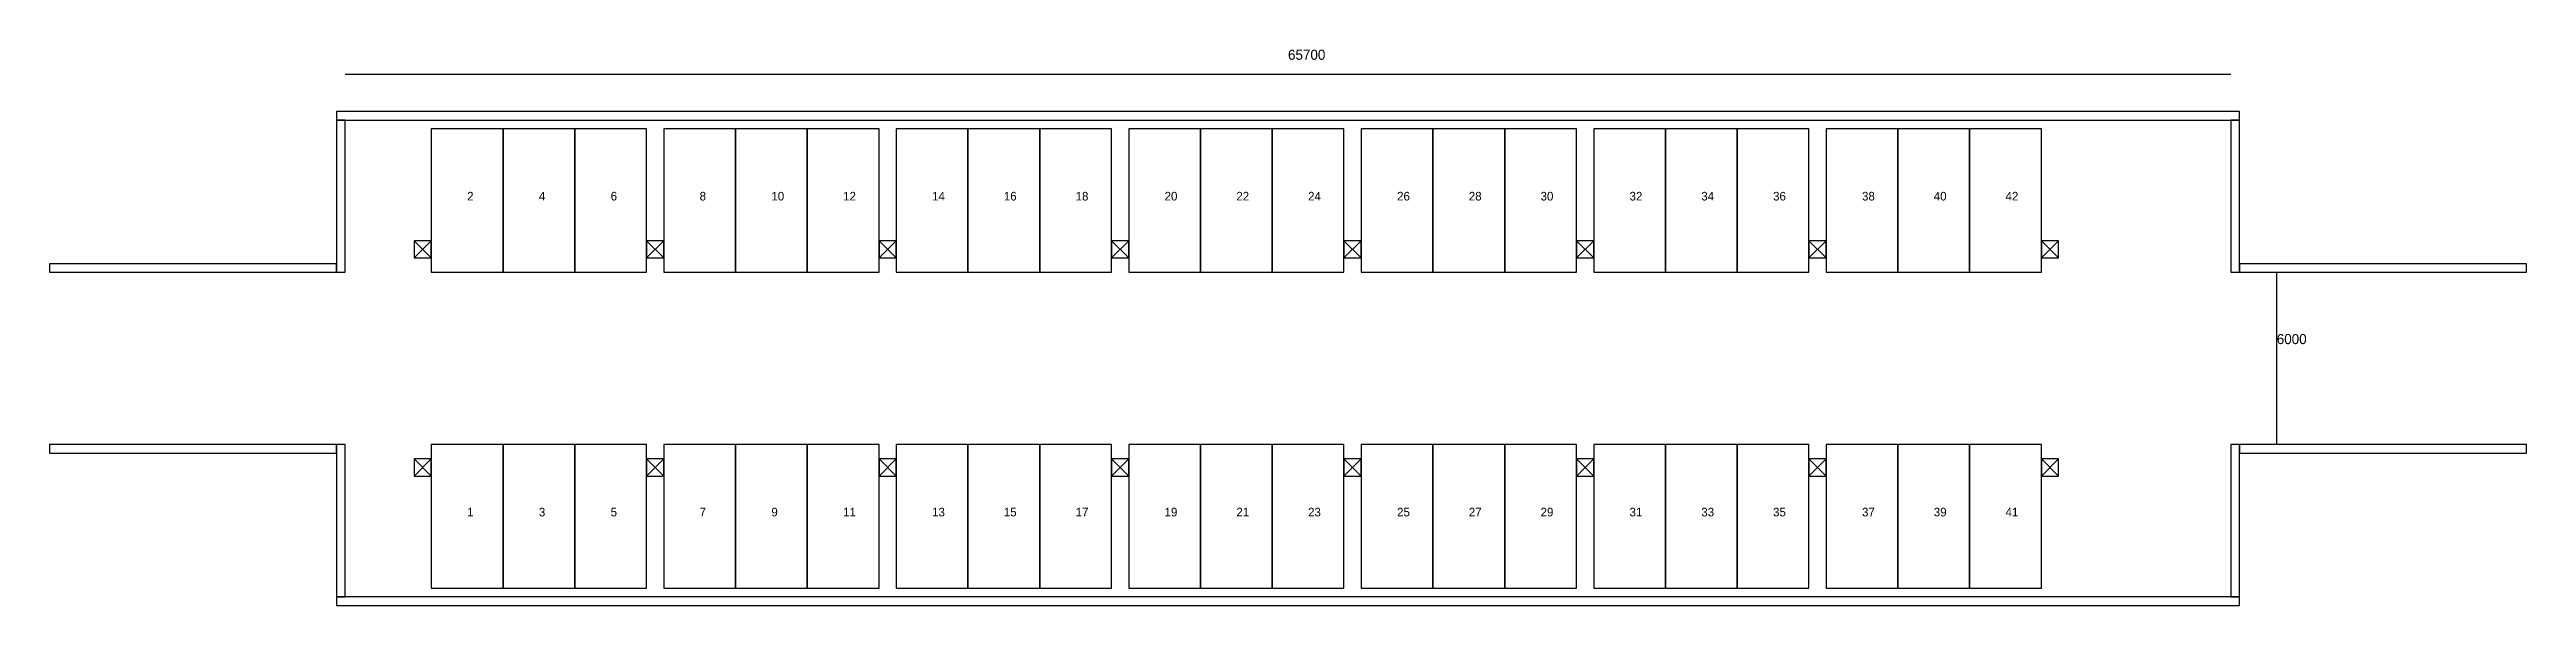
# Model space of a CAD drawing. Header units: millimetres. Extents: x -10300 to 76000, y -300 to 19055.
import ezdxf

# ---------------------------------------------------------------- set-up
doc = ezdxf.new("R2010")
doc.units = ezdxf.units.MM
for name, color, linetype in [('A-DIMS', 4, 'Continuous'), ('A-PARK', 3, 'Continuous'), ('A-TEXT', 2, 'Continuous'), ('A-WALL', 7, 'Continuous'), ('S-COLS', 1, 'Continuous')]:
    doc.layers.add(name, color=color, linetype=linetype)

msp = doc.modelspace()

# ---------------------------------------------------------------- linework, layer by layer
at = {"layer": 'A-DIMS'}
for p, q in [((0, 18200), (65700, 18200)), ((67300, 5300), (67300, 11300))]:
    msp.add_line(p, q, dxfattribs=at)
at = {"layer": 'A-PARK'}
for points in [[(3000, 11300), (5500, 11300), (5500, 16300), (3000, 16300)], [(5500, 11300), (8000, 11300), (8000, 16300), (5500, 16300)], [(8000, 11300), (10500, 11300), (10500, 16300), (8000, 16300)], [(11100, 11300), (13600, 11300), (13600, 16300), (11100, 16300)], [(13600, 11300), (16100, 11300), (16100, 16300), (13600, 16300)], [(16100, 11300), (18600, 11300), (18600, 16300), (16100, 16300)], [(19200, 11300), (21700, 11300), (21700, 16300), (19200, 16300)], [(21700, 11300), (24200, 11300), (24200, 16300), (21700, 16300)], [(24200, 11300), (26700, 11300), (26700, 16300), (24200, 16300)], [(27300, 11300), (29800, 11300), (29800, 16300), (27300, 16300)], [(29800, 11300), (32300, 11300), (32300, 16300), (29800, 16300)], [(32300, 11300), (34800, 11300), (34800, 16300), (32300, 16300)], [(35400, 11300), (37900, 11300), (37900, 16300), (35400, 16300)], [(37900, 11300), (40400, 11300), (40400, 16300), (37900, 16300)], [(40400, 11300), (42900, 11300), (42900, 16300), (40400, 16300)], [(43500, 11300), (46000, 11300), (46000, 16300), (43500, 16300)], [(46000, 11300), (48500, 11300), (48500, 16300), (46000, 16300)], [(48500, 11300), (51000, 11300), (51000, 16300), (48500, 16300)], [(51600, 11300), (54100, 11300), (54100, 16300), (51600, 16300)], [(54100, 11300), (56600, 11300), (56600, 16300), (54100, 16300)], [(56600, 11300), (59100, 11300), (59100, 16300), (56600, 16300)], [(3000, 300), (5500, 300), (5500, 5300), (3000, 5300)], [(5500, 300), (8000, 300), (8000, 5300), (5500, 5300)], [(8000, 300), (10500, 300), (10500, 5300), (8000, 5300)], [(11100, 300), (13600, 300), (13600, 5300), (11100, 5300)], [(13600, 300), (16100, 300), (16100, 5300), (13600, 5300)], [(16100, 300), (18600, 300), (18600, 5300), (16100, 5300)], [(19200, 300), (21700, 300), (21700, 5300), (19200, 5300)], [(21700, 300), (24200, 300), (24200, 5300), (21700, 5300)], [(24200, 300), (26700, 300), (26700, 5300), (24200, 5300)], [(27300, 300), (29800, 300), (29800, 5300), (27300, 5300)], [(29800, 300), (32300, 300), (32300, 5300), (29800, 5300)], [(32300, 300), (34800, 300), (34800, 5300), (32300, 5300)], [(35400, 300), (37900, 300), (37900, 5300), (35400, 5300)], [(37900, 300), (40400, 300), (40400, 5300), (37900, 5300)], [(40400, 300), (42900, 300), (42900, 5300), (40400, 5300)], [(43500, 300), (46000, 300), (46000, 5300), (43500, 5300)], [(46000, 300), (48500, 300), (48500, 5300), (46000, 5300)], [(48500, 300), (51000, 300), (51000, 5300), (48500, 5300)], [(51600, 300), (54100, 300), (54100, 5300), (51600, 5300)], [(54100, 300), (56600, 300), (56600, 5300), (54100, 5300)], [(56600, 300), (59100, 300), (59100, 5300), (56600, 5300)]]:
    msp.add_lwpolyline(points, close=True, dxfattribs=at)
at = {"layer": 'A-WALL'}
for points in [[(-300, 16600), (66000, 16600), (66000, 16900), (-300, 16900)], [(-300, 11300), (0, 11300), (0, 16600), (-300, 16600)], [(65700, 11300), (66000, 11300), (66000, 16600), (65700, 16600)], [(-10300, 11300), (-300, 11300), (-300, 11600), (-10300, 11600)], [(66000, 11300), (76000, 11300), (76000, 11600), (66000, 11600)], [(-10300, 5000), (-300, 5000), (-300, 5300), (-10300, 5300)], [(-300, 0), (0, 0), (0, 5300), (-300, 5300)], [(65700, 0), (66000, 0), (66000, 5300), (65700, 5300)], [(66000, 5000), (76000, 5000), (76000, 5300), (66000, 5300)], [(-300, -300), (66000, -300), (66000, 0), (-300, 0)]]:
    msp.add_lwpolyline(points, close=True, dxfattribs=at)
at = {"layer": 'S-COLS'}
for p, q in [((2400, 11800), (3000, 12400)), ((3000, 11800), (2400, 12400)), ((10500, 11800), (11100, 12400)), ((11100, 11800), (10500, 12400)), ((18600, 11800), (19200, 12400)), ((19200, 11800), (18600, 12400)), ((26700, 11800), (27300, 12400)), ((27300, 11800), (26700, 12400)), ((34800, 11800), (35400, 12400)), ((35400, 11800), (34800, 12400)), ((42900, 11800), (43500, 12400)), ((43500, 11800), (42900, 12400)), ((51000, 11800), (51600, 12400)), ((51600, 11800), (51000, 12400)), ((59100, 11800), (59700, 12400)), ((59700, 11800), (59100, 12400)), ((2400, 4200), (3000, 4800)), ((3000, 4200), (2400, 4800)), ((10500, 4200), (11100, 4800)), ((11100, 4200), (10500, 4800)), ((18600, 4200), (19200, 4800)), ((19200, 4200), (18600, 4800)), ((26700, 4200), (27300, 4800)), ((27300, 4200), (26700, 4800)), ((34800, 4200), (35400, 4800)), ((35400, 4200), (34800, 4800)), ((42900, 4200), (43500, 4800)), ((43500, 4200), (42900, 4800)), ((51000, 4200), (51600, 4800)), ((51600, 4200), (51000, 4800)), ((59100, 4200), (59700, 4800)), ((59700, 4200), (59100, 4800))]:
    msp.add_line(p, q, dxfattribs=at)
for points in [[(2400, 11800), (3000, 11800), (3000, 12400), (2400, 12400)], [(10500, 11800), (11100, 11800), (11100, 12400), (10500, 12400)], [(18600, 11800), (19200, 11800), (19200, 12400), (18600, 12400)], [(26700, 11800), (27300, 11800), (27300, 12400), (26700, 12400)], [(34800, 11800), (35400, 11800), (35400, 12400), (34800, 12400)], [(42900, 11800), (43500, 11800), (43500, 12400), (42900, 12400)], [(51000, 11800), (51600, 11800), (51600, 12400), (51000, 12400)], [(59100, 11800), (59700, 11800), (59700, 12400), (59100, 12400)], [(2400, 4200), (3000, 4200), (3000, 4800), (2400, 4800)], [(10500, 4200), (11100, 4200), (11100, 4800), (10500, 4800)], [(18600, 4200), (19200, 4200), (19200, 4800), (18600, 4800)], [(26700, 4200), (27300, 4200), (27300, 4800), (26700, 4800)], [(34800, 4200), (35400, 4200), (35400, 4800), (34800, 4800)], [(42900, 4200), (43500, 4200), (43500, 4800), (42900, 4800)], [(51000, 4200), (51600, 4200), (51600, 4800), (51000, 4800)], [(59100, 4200), (59700, 4200), (59700, 4800), (59100, 4800)]]:
    msp.add_lwpolyline(points, close=True, dxfattribs=at)

# ---------------------------------------------------------------- texts
at = {"layer": 'A-DIMS'}
for s, p in [('65700', (32850, 18700)), ('6000', (67300, 8800))]:
    msp.add_text(s, height=350, dxfattribs=at).set_placement(p)
at = {"layer": 'A-TEXT'}
for s, p in [('2', (4250, 13800)), ('4', (6750, 13800)), ('6', (9250, 13800)), ('8', (12350, 13800)), ('10', (14850, 13800)), ('12', (17350, 13800)), ('14', (20450, 13800)), ('16', (22950, 13800)), ('18', (25450, 13800)), ('20', (28550, 13800)), ('22', (31050, 13800)), ('24', (33550, 13800)), ('26', (36650, 13800)), ('28', (39150, 13800)), ('30', (41650, 13800)), ('32', (44750, 13800)), ('34', (47250, 13800)), ('36', (49750, 13800)), ('38', (52850, 13800)), ('40', (55350, 13800)), ('42', (57850, 13800)), ('1', (4250, 2800)), ('3', (6750, 2800)), ('5', (9250, 2800)), ('7', (12350, 2800)), ('9', (14850, 2800)), ('11', (17350, 2800)), ('13', (20450, 2800)), ('15', (22950, 2800)), ('17', (25450, 2800)), ('19', (28550, 2800)), ('21', (31050, 2800)), ('23', (33550, 2800)), ('25', (36650, 2800)), ('27', (39150, 2800)), ('29', (41650, 2800)), ('31', (44750, 2800)), ('33', (47250, 2800)), ('35', (49750, 2800)), ('37', (52850, 2800)), ('39', (55350, 2800)), ('41', (57850, 2800))]:
    msp.add_text(s, height=300, dxfattribs=at).set_placement(p)

doc.saveas('drawing.dxf')
